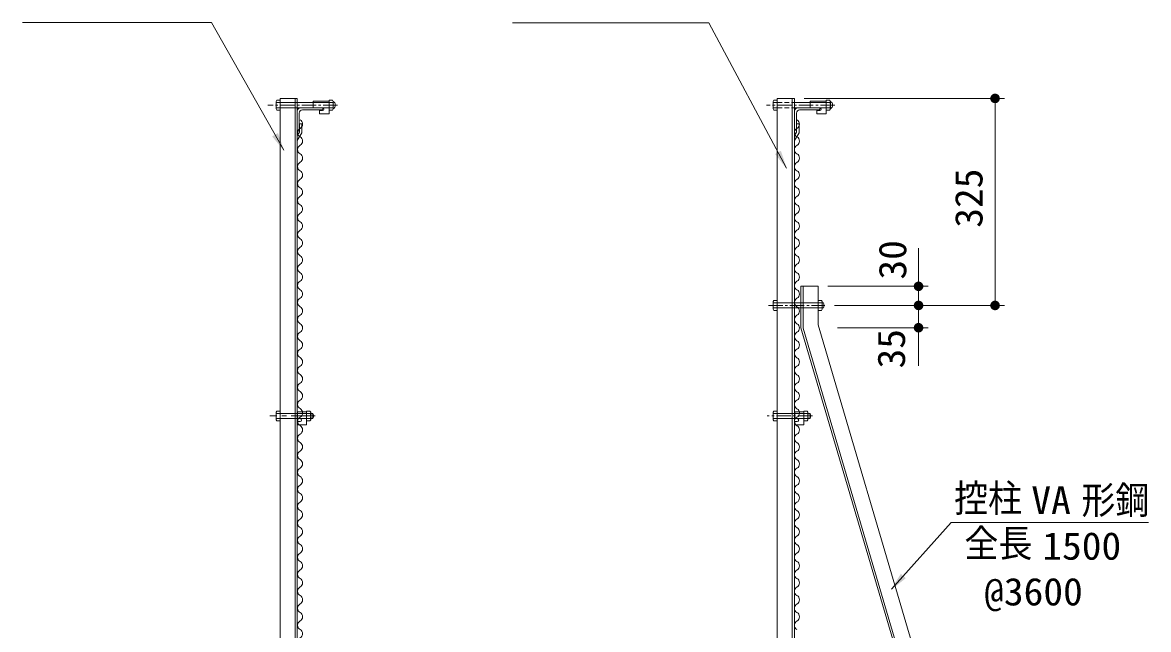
# Model space of a CAD drawing. Units: millimetres, scale not verified. Extents: x -4455 to 4455, y -3150 to 3150.
# Drawn here: x -437 to 1329, y 436 to 1388 of the extents above; entities that cross this region are included whole.
import ezdxf
from ezdxf.enums import TextEntityAlignment as Align

# ---------------------------------------------------------------- set-up
doc = ezdxf.new("R2010")
doc.units = ezdxf.units.MM
doc.header["$LTSCALE"] = 30
for name, pattern in [('DASHED', [7.5, 6, -1.5]), ('USER1', [2, 1.25, -0.25, 0.25, -0.25]), ('USER2', [0.375, 0.25, -0.125]), ('USER3', [1.125, 0.75, -0.125, 0.125, -0.125]), ('USER4', [4.7625, 3.175, -1.5875])]:
    doc.linetypes.add(name, pattern=pattern)
for name, color, linetype, lineweight in [('0-0_6文字', 3, 'Continuous', 9), ('0-4_1部材', 3, 'Continuous', 18), ('0-5_SUNPOU', 1, 'Continuous', 18), ('0-8_8部品', 7, 'Continuous', 18), ('0-9_5寸法', 1, 'Continuous', 18), ('0-A_2網', 4, 'Continuous', 18), ('0-B_AMI', 3, 'Continuous', 18)]:
    doc.layers.add(name, color=color, linetype=linetype, lineweight=lineweight)
doc.styles.add('ＭＳ ゴシック', font='')
doc.styles.get('ＭＳ ゴシック').set_extended_font_data('MS Gothic')

# ---------------------------------------------------------------- blocks, each defined once
blk = doc.blocks.new('M1')
at = {"layer": '0-5_SUNPOU'}
blk.add_line((-7.5, 0), (-57.86, 0), dxfattribs=at)
for points in [[(0, 0), (-7.5, 0), (-7.44, 0.94)], [(0, 0), (-7.44, -0.94), (-7.5, 0)], [(0, 0), (-7.44, 0.94), (-7.26, 1.87)], [(0, 0), (-7.26, -1.87), (-7.44, -0.94)], [(0, 0), (-7.26, 1.87), (-6.97, 2.76)], [(0, 0), (-6.97, -2.76), (-7.26, -1.87)], [(0, 0), (-6.97, 2.76), (-6.57, 3.61)], [(0, 0), (-6.57, -3.61), (-6.97, -2.76)], [(0, 0), (-6.57, 3.61), (-6.07, 4.41)], [(0, 0), (-6.07, -4.41), (-6.57, -3.61)], [(0, 0), (-6.07, 4.41), (-5.47, 5.13)], [(0, 0), (-5.47, -5.13), (-6.07, -4.41)], [(0, 0), (-5.47, 5.13), (-4.78, 5.78)], [(0, 0), (-4.78, -5.78), (-5.47, -5.13)], [(0, 0), (-4.78, 5.78), (-4.02, 6.33)], [(0, 0), (-4.02, -6.33), (-4.78, -5.78)], [(0, 0), (-4.02, 6.33), (-3.19, 6.79)], [(0, 0), (-3.19, -6.79), (-4.02, -6.33)], [(0, 0), (-3.19, 6.79), (-2.32, 7.13)], [(0, 0), (-2.32, -7.13), (-3.19, -6.79)], [(0, 0), (-2.32, 7.13), (-1.41, 7.37)], [(0, 0), (-1.41, -7.37), (-2.32, -7.13)], [(0, 0), (-1.41, 7.37), (-0.47, 7.49)], [(0, 0), (-0.47, -7.49), (-1.41, -7.37)], [(0, 0), (-0.47, 7.49), (0.47, 7.49)], [(0, 0), (0.47, -7.49), (-0.47, -7.49)], [(0, 0), (0.47, 7.49), (1.41, 7.37)], [(0, 0), (1.41, 7.37), (2.32, 7.13)], [(0, 0), (2.32, 7.13), (3.19, 6.79)], [(0, 0), (3.19, 6.79), (4.02, 6.33)], [(0, 0), (4.02, 6.33), (4.78, 5.78)], [(0, 0), (4.78, 5.78), (5.47, 5.13)], [(0, 0), (5.47, 5.13), (6.07, 4.41)], [(0, 0), (6.07, 4.41), (6.57, 3.61)], [(0, 0), (6.57, 3.61), (6.97, 2.76)], [(0, 0), (6.97, 2.76), (7.26, 1.87)], [(0, 0), (7.26, 1.87), (7.44, 0.94)], [(0, 0), (7.44, 0.94), (7.5, 0)], [(0, 0), (1.41, -7.37), (0.47, -7.49)], [(0, 0), (2.32, -7.13), (1.41, -7.37)], [(0, 0), (3.19, -6.79), (2.32, -7.13)], [(0, 0), (4.02, -6.33), (3.19, -6.79)], [(0, 0), (4.78, -5.78), (4.02, -6.33)], [(0, 0), (5.47, -5.13), (4.78, -5.78)], [(0, 0), (6.07, -4.41), (5.47, -5.13)], [(0, 0), (6.57, -3.61), (6.07, -4.41)], [(0, 0), (6.97, -2.76), (6.57, -3.61)], [(0, 0), (7.26, -1.87), (6.97, -2.76)], [(0, 0), (7.44, -0.94), (7.26, -1.87)], [(0, 0), (7.5, 0), (7.44, -0.94)]]:
    blk.add_solid(points, dxfattribs=at)
blk = doc.blocks.new('NAMIX13')
at = {"layer": '0-B_AMI'}
for centre, start, end in [((-106.7, -200), 298.07249, 61.92751), ((106.7, -600), 118.07249, 241.92751), ((-106.7, -1000), 298.07249, 61.92751), ((106.7, -1400), 118.07249, 241.92751), ((106.7, -2200), 118.07249, 241.92751), ((-106.7, -1800), 298.07249, 61.92751), ((-106.7, -2600), 298.07249, 61.92751), ((106.7, -3000), 118.07249, 241.92751), ((106.7, -3800), 118.07249, 241.92751), ((-106.7, -3400), 298.07249, 61.92751), ((-106.7, -4200), 298.07249, 61.92751), ((106.7, -4600), 118.07249, 241.92751), ((106.7, -5400), 118.07249, 241.92751), ((-106.7, -5000), 298.07249, 61.92751), ((-106.7, -5800), 298.07249, 61.92751), ((106.7, -6200), 118.07249, 241.92751), ((106.7, -7000), 118.07249, 241.92751), ((-106.7, -6600), 298.07249, 61.92751), ((-106.7, -7400), 298.07249, 61.92751), ((106.7, -7800), 118.07249, 241.92751), ((106.7, -8600), 118.07249, 241.92751), ((-106.7, -8200), 298.07249, 61.92751)]:
    blk.add_arc(centre, 226.7, start, end, dxfattribs=at)
blk = doc.blocks.new('NAMIX5')
at = {"layer": '0-B_AMI'}
for centre, start, end in [((53.3, -300), 118.07249, 241.92751), ((-53.3, -100), 298.07249, 61.92751), ((-53.3, -500), 298.07249, 61.92751), ((53.3, -700), 118.07249, 241.92751), ((53.3, -1100), 118.07249, 241.92751), ((-53.3, -900), 298.07249, 61.92751), ((-53.3, -1300), 298.07249, 61.92751), ((53.3, -1500), 118.07249, 241.92751), ((53.3, -1900), 118.07249, 241.92751), ((-53.3, -1700), 298.07249, 61.92751)]:
    blk.add_arc(centre, 113.3, start, end, dxfattribs=at)
blk = doc.blocks.new('NAMI')
at = {"layer": '0-B_AMI'}
for centre, start, end in [((-106.7, -200), 298.07249, 61.92751), ((106.7, -600), 118.07249, 241.92751)]:
    blk.add_arc(centre, 226.7, start, end, dxfattribs=at)

msp = doc.modelspace()

# ---------------------------------------------------------------- linework, layer by layer
at = {"layer": '0-0_6文字', "color": 7}
for points in [[(-437.09, 1388.47), (-140.81, 1388.47), (-27.28, 1187.92)], [(331.07, 1388.13), (639.27, 1388.13), (760.81, 1159.84)], [(1328.69, 603.63), (1019.19, 603.63), (925.54, 498.62)]]:
    msp.add_lwpolyline(points, dxfattribs=at)
for points in [[(-26.29, 1186.18), (-45.61, 1209.72), (-36.54, 1214.86)], [(761.75, 1158.08), (743.05, 1182.11), (752.25, 1187.01)], [(924.21, 497.13), (940.29, 522.99), (948.06, 516.05)]]:
    msp.add_solid(points, dxfattribs=at)
at = {"layer": '0-4_1部材', "color": 7, "lineweight": 9}
for p, q in [((-33.13, 1269.29), (-33.13, -500.71)), ((-33.13, 1269.29), (-6.13, 1269.29)), ((-9.63, 1269.29), (-9.63, -500.71)), ((-6.13, 1269.29), (-6.13, -500.71)), ((-1.13, 1254.29), (33.87, 1254.29)), ((33.87, 1254.29), (33.87, 1253.29)), ((746.58, 1269.29), (746.58, -500.71)), ((746.58, 1269.29), (773.58, 1269.29)), ((770.08, 1269.29), (770.08, -500.71)), ((773.58, 1269.29), (773.58, -500.71)), ((778.58, 1254.29), (813.58, 1254.29)), ((813.58, 1254.29), (813.58, 1253.29)), ((-6.13, 1214.29), (-6.13, 1249.29)), ((-3.13, 1216.29), (-3.13, 1246.29)), ((1.87, 1251.29), (31.87, 1251.29)), ((773.58, 1214.29), (773.58, 1249.29)), ((776.58, 1216.29), (776.58, 1246.29)), ((781.58, 1251.29), (811.58, 1251.29)), ((1.15, 1229.26), (-2.85, 1229.26)), ((-2.85, 1229.26), (-2.85, 1216.26)), ((1.15, 1229.26), (1.15, 1215.14)), ((780.86, 1229.26), (780.86, 1215.14)), ((-6.13, 1210.85), (-2.85, 1216.26)), ((-6.13, 1203.14), (1.15, 1215.14)), ((-6.13, 1214.29), (-5.13, 1214.29)), ((773.58, 1210.85), (776.86, 1216.26)), ((773.58, 1203.14), (780.86, 1215.14)), ((773.58, 1214.29), (774.58, 1214.29)), ((783.58, 974.29), (783.58, 909.29)), ((783.58, 974.29), (810.58, 974.29)), ((787.08, 974.29), (787.08, 908.36)), ((810.58, 974.29), (810.58, 913.85)), ((783.58, 909.29), (1123.58, -245.71)), ((787.08, 908.36), (1127.08, -246.64)), ((810.58, 913.85), (1150.58, -241.15))]:
    msp.add_line(p, q, dxfattribs=at)
at = {"layer": '0-4_1部材', "linetype": 'DASHED'}
msp.add_line((18.68, 1263.06), (43.68, 1263.06), dxfattribs=at)
at = {"layer": '0-4_1部材', "color": 1}
for p, q in [((968.09, 1004.29), (968.09, 1034.29)), ((968.09, 974.29), (968.09, 1004.29)), ((825.58, 974.29), (983.09, 974.29)), ((968.09, 974.29), (968.09, 944.29)), ((836.18, 944.29), (983.09, 944.29)), ((867.07, 944.29), (983.09, 944.29)), ((968.09, 944.29), (968.09, 909.29)), ((840.88, 909.29), (983.09, 909.29)), ((968.09, 914.29), (968.09, 884.29)), ((968.09, 879.29), (968.09, 849.29))]:
    msp.add_line(p, q, dxfattribs=at)
at = {"layer": '0-4_1部材', "color": 7, "lineweight": 9}
msp.add_lwpolyline([(780.86, 1229.26), (776.86, 1229.26), (776.86, 1216.26)], dxfattribs=at)
for centre, radius, start, end in [((-1.13, 1249.29), 5, 90, 180), ((778.58, 1249.29), 5, 90, 180), ((1.87, 1246.29), 5, 90, 180), ((31.87, 1253.29), 2, 270, 0), ((781.58, 1246.29), 5, 90, 180), ((811.58, 1253.29), 2, 270, 0), ((-5.13, 1216.29), 2, 270, 0), ((774.58, 1216.29), 2, 270, 0)]:
    msp.add_arc(centre, radius, start, end, dxfattribs=at)
at = {"layer": '0-8_8部品', "color": 1, "linetype": 'USER3'}
for p, q in [((57.1, 1258.74), (-52.53, 1258.74)), ((836.81, 1258.74), (729.71, 1258.74)), ((732.7, 944.29), (821.18, 944.29)), ((801.54, 770.72), (730.71, 770.72))]:
    msp.add_line(p, q, dxfattribs=at)
at = {"layer": '0-8_8部品', "lineweight": 9}
for p, q in [((-39.53, 1264.66), (-38.42, 1266.58)), ((-39.53, 1252.82), (-39.53, 1264.66)), ((-38.84, 1262.74), (-33.13, 1262.74)), ((-38.84, 1254.74), (-33.13, 1254.74)), ((-38.42, 1266.58), (-33.13, 1266.58)), ((-33.13, 1250.9), (-33.13, 1266.58)), ((-33.13, 1262.74), (43.68, 1262.74)), ((-33.13, 1254.74), (43.68, 1254.74)), ((18.68, 1265.06), (18.68, 1254.56)), ((18.68, 1254.56), (33.43, 1254.56)), ((48.97, 1266.58), (43.68, 1266.58)), ((43.68, 1250.9), (43.68, 1266.58)), ((49.4, 1262.74), (43.68, 1262.74)), ((49.4, 1254.74), (43.68, 1254.74)), ((50.08, 1264.66), (48.97, 1266.58)), ((50.08, 1252.82), (50.08, 1264.66)), ((740.18, 1264.66), (741.29, 1266.58)), ((740.18, 1252.82), (740.18, 1264.66)), ((740.86, 1262.74), (746.58, 1262.74)), ((740.86, 1254.74), (746.58, 1254.74)), ((741.29, 1266.58), (746.58, 1266.58)), ((746.58, 1250.9), (746.58, 1266.58)), ((773.58, 1262.74), (823.39, 1262.74)), ((773.58, 1254.74), (823.39, 1254.74)), ((798.39, 1265.06), (798.39, 1254.56)), ((798.39, 1265.06), (823.39, 1265.06)), ((798.39, 1254.56), (813.14, 1254.56)), ((828.68, 1266.58), (823.39, 1266.58)), ((823.39, 1250.9), (823.39, 1266.58)), ((823.39, 1265.06), (823.39, 1245.06)), ((829.1, 1262.74), (823.39, 1262.74)), ((829.1, 1254.74), (823.39, 1254.74)), ((829.79, 1264.66), (828.68, 1266.58)), ((829.79, 1252.82), (829.79, 1264.66)), ((28.68, 1250.06), (33.43, 1250.06)), ((28.68, 1250.06), (28.68, 1245.06)), ((28.68, 1245.06), (43.68, 1245.06)), ((48.97, 1250.9), (43.68, 1250.9)), ((50.08, 1252.82), (48.97, 1250.9)), ((808.39, 1250.06), (813.14, 1250.06)), ((808.39, 1250.06), (808.39, 1245.06)), ((808.39, 1245.06), (823.39, 1245.06)), ((828.68, 1250.9), (823.39, 1250.9)), ((829.79, 1252.82), (828.68, 1250.9)), ((740.18, 950.21), (741.29, 952.13)), ((740.18, 938.37), (740.18, 950.21)), ((740.18, 938.37), (741.29, 936.45)), ((740.86, 948.29), (746.58, 948.29)), ((740.86, 940.29), (746.58, 940.29)), ((741.29, 952.13), (746.58, 952.13)), ((741.29, 936.45), (746.58, 936.45)), ((746.58, 936.45), (746.58, 952.13)), ((783.58, 948.29), (773.58, 948.29)), ((783.58, 940.29), (773.58, 940.29)), ((810.58, 936.45), (810.58, 952.13)), ((815.87, 952.13), (810.58, 952.13)), ((816.29, 948.29), (810.58, 948.29)), ((816.29, 940.29), (810.58, 940.29)), ((815.87, 936.45), (810.58, 936.45)), ((816.98, 950.21), (815.87, 952.13)), ((816.98, 938.37), (815.87, 936.45)), ((816.98, 938.37), (816.98, 950.21)), ((818.9, 948.29), (816.98, 948.29)), ((818.9, 940.29), (816.98, 940.29))]:
    msp.add_line(p, q, dxfattribs=at)
at = {"layer": '0-8_8部品', "color": 3, "linetype": 'USER2'}
for p, q in [((746.58, 1262.74), (773.58, 1262.74)), ((746.58, 1254.74), (773.58, 1254.74))]:
    msp.add_line(p, q, dxfattribs=at)
at = {"layer": '0-8_8部品', "color": 3, "linetype": 'DASHED'}
for p, q in [((798.39, 1263.06), (823.39, 1263.06)), ((-33.13, 774.72), (8.41, 774.72)), ((-33.13, 766.72), (8.41, 766.72)), ((746.58, 774.72), (788.12, 774.72)), ((746.58, 766.72), (788.12, 766.72))]:
    msp.add_line(p, q, dxfattribs=at)
at = {"layer": '0-8_8部品', "color": 3, "linetype": 'USER4'}
for p, q in [((773.58, 948.29), (746.58, 948.29)), ((773.58, 940.29), (746.58, 940.29)), ((810.58, 948.29), (783.58, 948.29)), ((810.58, 940.29), (783.58, 940.29))]:
    msp.add_line(p, q, dxfattribs=at)
at = {"layer": '0-8_8部品', "color": 3}
for p, q in [((-39.53, 776.64), (-38.42, 778.56)), ((-38.42, 778.56), (-33.13, 778.56)), ((-33.13, 762.88), (-33.13, 778.56)), ((-5.79, 777.04), (-5.79, 766.54)), ((-5.79, 777.04), (8.41, 777.04)), ((8.41, 762.88), (8.41, 778.56)), ((8.41, 777.04), (8.41, 757.04)), ((740.18, 776.64), (741.29, 778.56)), ((741.29, 778.56), (746.58, 778.56)), ((746.58, 762.88), (746.58, 778.56)), ((773.92, 777.04), (773.92, 766.54)), ((773.92, 777.04), (788.12, 777.04)), ((788.12, 762.88), (788.12, 778.56)), ((788.12, 777.04), (788.12, 757.04)), ((-39.53, 764.8), (-39.53, 776.64)), ((-38.84, 774.72), (-33.13, 774.72)), ((-38.84, 766.72), (-33.13, 766.72)), ((-5.79, 766.54), (-1.84, 766.54)), ((-5.79, 762.04), (-1.84, 762.04)), ((-5.79, 762.04), (-5.79, 757.04)), ((14.13, 774.72), (8.41, 774.72)), ((14.13, 766.72), (8.41, 766.72)), ((13.7, 762.88), (8.41, 762.88)), ((14.81, 764.8), (13.7, 762.88)), ((14.81, 764.8), (14.81, 776.64)), ((14.81, 774.72), (18.37, 774.72)), ((14.81, 773.92), (18.77, 773.92)), ((14.81, 767.52), (18.77, 767.52)), ((14.81, 766.72), (18.37, 766.72)), ((18.37, 766.72), (18.37, 774.72)), ((740.18, 764.8), (740.18, 776.64)), ((740.86, 774.72), (746.58, 774.72)), ((740.86, 766.72), (746.58, 766.72)), ((773.92, 766.54), (777.87, 766.54)), ((773.92, 762.04), (777.87, 762.04)), ((773.92, 762.04), (773.92, 757.04)), ((793.83, 774.72), (788.12, 774.72)), ((793.83, 766.72), (788.12, 766.72)), ((793.41, 762.88), (788.12, 762.88)), ((794.52, 764.8), (793.41, 762.88)), ((794.52, 764.8), (794.52, 776.64)), ((794.52, 774.72), (798.07, 774.72)), ((794.52, 773.92), (798.48, 773.92)), ((794.52, 767.52), (798.48, 767.52)), ((794.52, 766.72), (798.07, 766.72)), ((798.07, 766.72), (798.07, 774.72)), ((-5.79, 757.04), (8.41, 757.04)), ((773.92, 757.04), (788.12, 757.04))]:
    msp.add_line(p, q, dxfattribs=at)
at = {"layer": '0-8_8部品', "color": 1, "linetype": 'USER1'}
msp.add_line((21.83, 770.72), (-49, 770.72), dxfattribs=at)
at = {"layer": '0-8_8部品', "lineweight": 9}
for points in [[(18.68, 1265.06), (43.68, 1265.06), (43.68, 1245.06)], [(-39.53, 1252.82), (-38.42, 1250.9), (-33.13, 1250.9)], [(740.18, 1252.82), (741.29, 1250.9), (746.58, 1250.9)]]:
    msp.add_lwpolyline(points, dxfattribs=at)
at = {"layer": '0-8_8部品', "color": 3}
for points in [[(14.81, 776.64), (13.7, 778.56), (8.41, 778.56)], [(794.52, 776.64), (793.41, 778.56), (788.12, 778.56)], [(-39.53, 764.8), (-38.42, 762.88), (-33.13, 762.88)], [(740.18, 764.8), (741.29, 762.88), (746.58, 762.88)]]:
    msp.add_lwpolyline(points, dxfattribs=at)
at = {"layer": '0-8_8部品', "lineweight": 9}
for centre, radius, start, end in [((-36.5, 1264.66), 3.03, 180, 219.3382), ((-27.53, 1258.74), 12, 160.52878, 199.47122), ((-36.5, 1252.82), 3.03, 140.6618, 180), ((33.43, 1252.31), 2.25, 270, 90), ((47.05, 1264.66), 3.03, 320.6618, 0), ((38.08, 1258.74), 12, 340.52878, 19.47122), ((47.05, 1252.82), 3.03, 0, 39.3382), ((46.93, 1258.74), 6.71, 298.05542, 61.94458), ((743.21, 1264.66), 3.03, 180, 219.3382), ((752.18, 1258.74), 12, 160.52878, 199.47122), ((743.21, 1252.82), 3.03, 140.6618, 180), ((813.14, 1252.31), 2.25, 270, 90), ((826.76, 1264.66), 3.03, 320.6618, 0), ((817.79, 1258.74), 12, 340.52878, 19.47122), ((826.76, 1252.82), 3.03, 0, 39.3382), ((826.63, 1258.74), 6.71, 298.05542, 61.94458), ((743.21, 950.21), 3.03, 180, 219.3382), ((752.18, 944.29), 12, 160.52878, 199.47122), ((743.21, 938.37), 3.03, 140.6618, 180), ((813.95, 950.21), 3.03, 320.6618, 0), ((804.98, 944.29), 12, 340.52878, 19.47122), ((813.95, 938.37), 3.03, 0, 39.3382), ((807.59, 944.29), 12, 340.52878, 19.47122)]:
    msp.add_arc(centre, radius, start, end, dxfattribs=at)
at = {"layer": '0-8_8部品', "color": 3}
for centre, radius, start, end in [((-36.5, 776.64), 3.03, 180, 219.3382), ((-27.53, 770.72), 12, 160.52878, 199.47122), ((-36.5, 764.8), 3.03, 140.6618, 180), ((-1.84, 764.29), 2.25, 270, 90), ((11.78, 776.64), 3.03, 320.6618, 0), ((2.81, 770.72), 12, 340.52878, 19.47122), ((11.78, 764.8), 3.03, 0, 39.3382), ((11.44, 770.72), 8, 330, 30), ((743.21, 776.64), 3.03, 180, 219.3382), ((752.18, 770.72), 12, 160.52878, 199.47122), ((743.21, 764.8), 3.03, 140.6618, 180), ((777.87, 764.29), 2.25, 270, 90), ((791.49, 776.64), 3.03, 320.6618, 0), ((782.52, 770.72), 12, 340.52878, 19.47122), ((791.49, 764.8), 3.03, 0, 39.3382), ((791.14, 770.72), 8, 330, 30)]:
    msp.add_arc(centre, radius, start, end, dxfattribs=at)
at = {"layer": '0-9_5寸法'}
for p, q in [((788.58, 1269.29), (1103.09, 1269.29)), ((1088.09, 974.29), (1088.09, 1239.29)), ((836.18, 944.29), (1103.09, 944.29))]:
    msp.add_line(p, q, dxfattribs=at)

# ---------------------------------------------------------------- block references
at = {"layer": '0-4_1部材'}
for p, rotation in [((968.09, 974.29), 270), ((968.09, 944.29), 270), ((968.09, 944.29), 90), ((968.09, 909.29), 90)]:
    msp.add_blockref('M1', p, dxfattribs=dict(at, rotation=rotation))
at = {"layer": '0-9_5寸法'}
for p, rotation in [((1088.09, 1269.29), 90), ((1088.09, 944.29), 270)]:
    msp.add_blockref('M1', p, dxfattribs=dict(at, rotation=rotation))
at = {"layer": '0-A_2網'}
for name, p, xscale, yscale in [('NAMI', (-1.8, 1235.63), 0.03333333, 0.03333333), ('NAMI', (777.42, 1235.54), 0.03333333, 0.03333333), ('NAMI', (-1.8, 1208.97), 0.03333333, 0.03333333), ('NAMI', (777.42, 1208.88), 0.03333333, 0.03333333), ('NAMI', (-1.8, 1182.3), 0.03333333, 0.03333333), ('NAMI', (777.42, 1182.21), 0.03333333, 0.03333333), ('NAMIX5', (-1.8, 1155.63), 0.06666667, 0.06666667), ('NAMIX5', (777.42, 1155.54), 0.06666667, 0.06666667), ('NAMIX13', (-1.8, 1022.3), 0.03333333, 0.03333333), ('NAMIX13', (777.42, 1022.21), 0.03333333, 0.03333333), ('NAMIX13', (-1.8, 728.97), 0.03333333, 0.03333333), ('NAMIX13', (777.42, 728.88), 0.03333333, 0.03333333), ('NAMIX13', (-1.8, 435.63), 0.03333333, 0.03333333)]:
    msp.add_blockref(name, p, dxfattribs=dict(at, xscale=xscale, yscale=yscale))

# ---------------------------------------------------------------- texts
at = {"layer": '0-0_6文字', "style": 'ＭＳ ゴシック'}
for s, width, p in [('控柱', 0.9, (1023.93, 607.19)), ('VA', 1.05, (1144.96, 603.79)), ('全長', 0.9, (1040.1, 536.4)), ('1500', 1.05, (1162.13, 532.11)), ('@3600', 1.05, (1070.94, 460.36))]:
    msp.add_text(s, height=43.33, dxfattribs=dict(at, width=width)).set_placement(p, align=Align.BOTTOM_LEFT)
at = {"layer": '0-4_1部材', "style": 'ＭＳ ゴシック', "width": 1.05}
for s, p in [('30', (961.88, 984.89)), ('35', (959.91, 845.32))]:
    msp.add_text(s, height=43.33, rotation=90, dxfattribs=at).set_placement(p, align=Align.BOTTOM_LEFT)
at = {"layer": '0-4_1部材', "style": 'ＭＳ ゴシック', "width": 0.9}
msp.add_text('形鋼', height=43.33, dxfattribs=at).set_placement((1223.58, 603.96), align=Align.BOTTOM_LEFT)
at = {"layer": '0-9_5寸法', "color": 3, "style": 'ＭＳ ゴシック', "width": 1.05}
msp.add_text('325', height=43.33, rotation=90, dxfattribs=at).set_placement((1081.42, 1066.29), align=Align.BOTTOM_LEFT)

doc.saveas('drawing.dxf')
